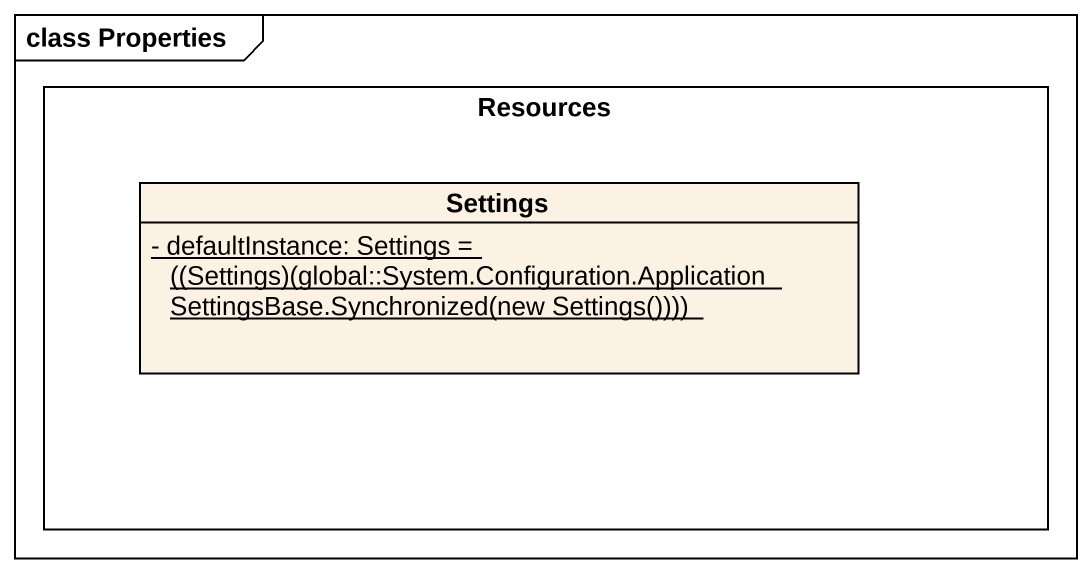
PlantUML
@startuml
mainframe class Properties
hide circle
hide empty members
skinparam classAttributeIconSize 0
rectangle Resources {
  class Settings {
    {static} {field} - defaultInstance: Settings = ((Settings)(global::System.Configuration.ApplicationSettingsBase.Synchronized(new Settings())))
  }
}
@enduml
